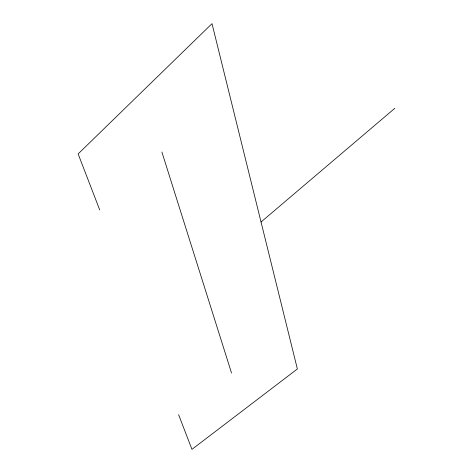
<?xml version="1.0" encoding="UTF-8"?>
<svg xmlns="http://www.w3.org/2000/svg" width="473" height="473" viewBox="0 0 473 473"><rect width="100%" height="100%" fill="white"/><g stroke="black" fill="none" stroke-linecap="round" stroke-linejoin="round"><path stroke-width="0.71" d="M261.037 222.003L394.866 108.258M99.714 209.929L78.134 153.914L212.005 23.65L297.369 368.97L191.961 449.35L178.587 414.644M161.89 152.028L231.539 373.026"/></g></svg>
